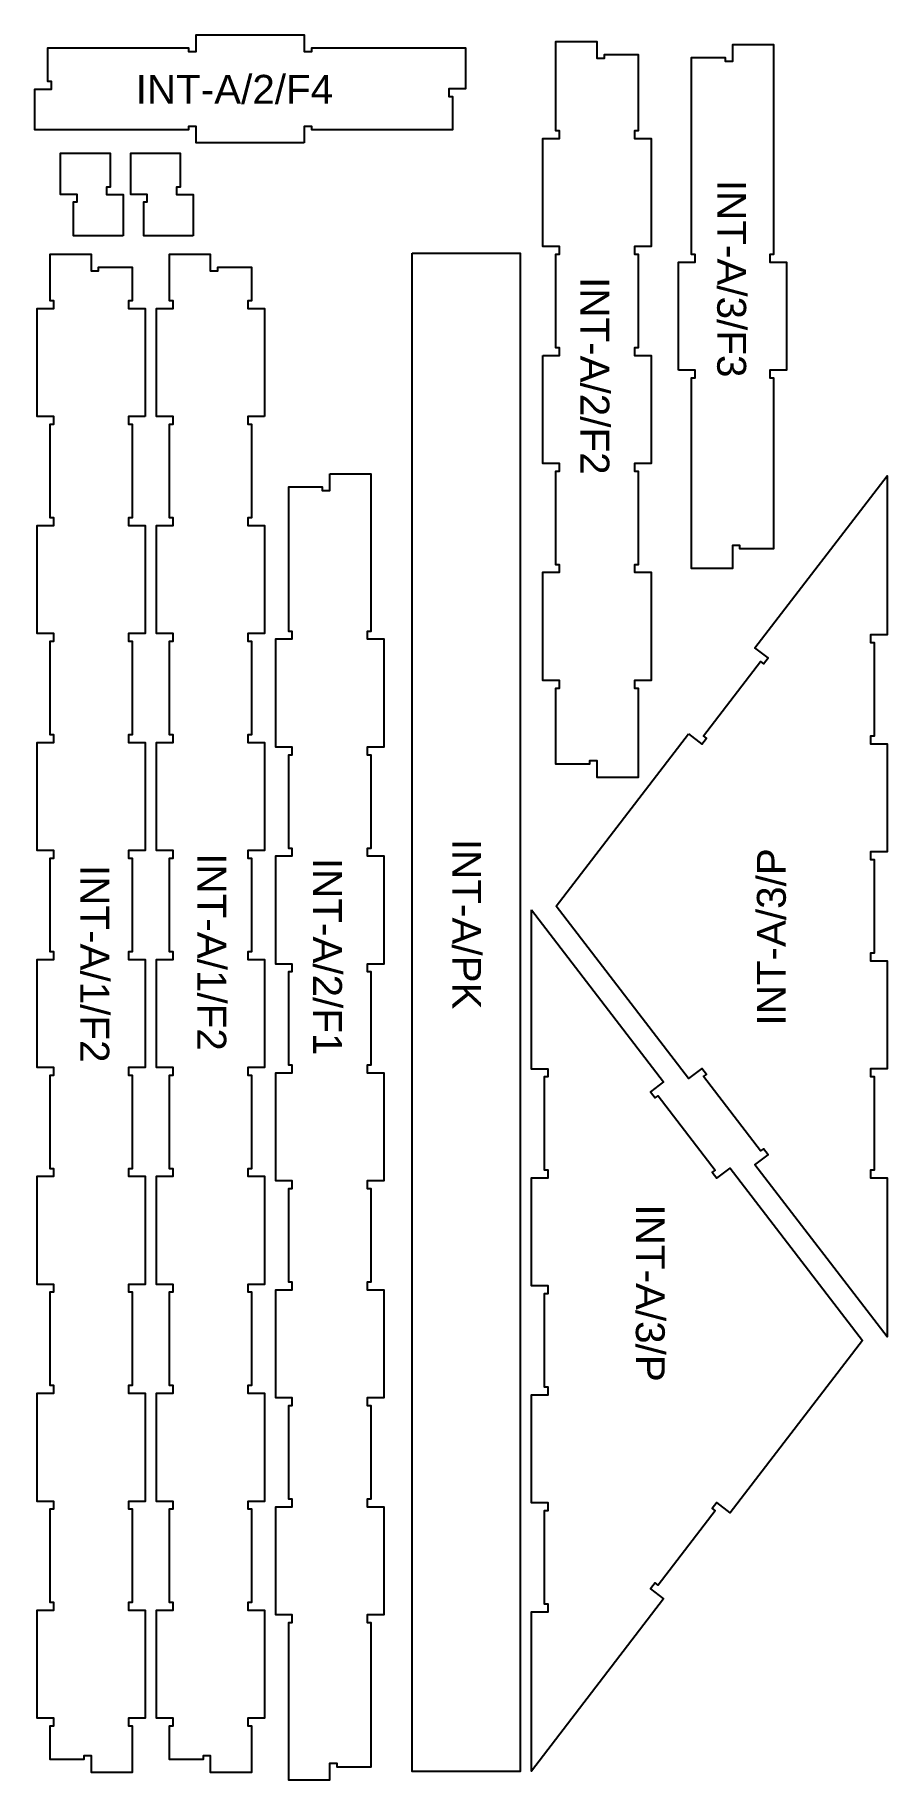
# Model space of a CAD drawing. Header units: millimetres. Extents: x 110 to 1290, y 93 to 2507.
import ezdxf

# ---------------------------------------------------------------- set-up
doc = ezdxf.new("R2010")
doc.units = ezdxf.units.MM
doc.layers.add('1_ANYTOOL_1MMDEEP_INSIDE', color=2, linetype='Continuous', true_color=0xffff00)
doc.layers.add('6_ANYTOOL_CUTTHROUGH_OUTSI', color=5, linetype='Continuous', true_color=0x0000ff)
doc.styles.add('textstyle11', font='standard')
doc.styles.add('textstyle12', font='standard')
doc.styles.add('textstyle13', font='standard')
doc.styles.add('textstyle14', font='standard')
doc.styles.add('textstyle15', font='standard')
doc.styles.add('textstyle16', font='standard')
doc.styles.add('textstyle17', font='standard')
doc.styles.add('textstyle18', font='standard')
doc.styles.add('textstyle19', font='standard')

msp = doc.modelspace()

# ---------------------------------------------------------------- linework, layer by layer
at = {"layer": '6_ANYTOOL_CUTTHROUGH_OUTSI'}
for points in [[(483, 2357.2), (333.5, 2357.2), (333.5, 2380.2), (323, 2380.2), (323, 2375.2), (110.4, 2375.2), (110.4, 2431.7), (133.4, 2431.7), (133.4, 2442.2), (128.4, 2442.2), (128.4, 2488.7), (323, 2488.7), (323, 2483.7), (333.5, 2483.7), (333.5, 2506.7), (483, 2506.7), (483, 2483.7), (493.5, 2483.7), (493.5, 2488.7), (706.1, 2488.7), (706.1, 2432.2), (683.1, 2432.2), (683.1, 2421.7), (688.1, 2421.7), (688.1, 2375.2), (493.5, 2375.2), (493.5, 2380.2), (483, 2380.2)], [(813.4, 2063.5), (836.4, 2063.5), (836.4, 2074), (831.4, 2074), (831.4, 2203.5), (836.4, 2203.5), (836.4, 2214), (813.4, 2214), (813.4, 2363.5), (836.4, 2363.5), (836.4, 2374), (831.4, 2374), (831.4, 2497.5), (887.9, 2497.5), (887.9, 2474.5), (898.4, 2474.5), (898.4, 2479.5), (944.9, 2479.5), (944.9, 2374), (939.9, 2374), (939.9, 2363.5), (962.9, 2363.5), (962.9, 2214), (939.9, 2214), (939.9, 2203.5), (944.9, 2203.5), (944.9, 2074), (939.9, 2074), (939.9, 2063.5), (962.9, 2063.5), (962.9, 1914), (939.9, 1914), (939.9, 1903.5), (944.9, 1903.5), (944.9, 1774), (939.9, 1774), (939.9, 1763.5), (962.9, 1763.5), (962.9, 1614), (939.9, 1614), (939.9, 1603.5), (944.9, 1603.5), (944.9, 1480), (888.4, 1480), (888.4, 1503), (877.9, 1503), (877.9, 1498), (831.4, 1498), (831.4, 1603.5), (836.4, 1603.5), (836.4, 1614), (813.4, 1614), (813.4, 1763.5), (836.4, 1763.5), (836.4, 1774), (831.4, 1774), (831.4, 1903.5), (836.4, 1903.5), (836.4, 1914), (813.4, 1914)], [(1001, 2042.9), (1001, 2192.4), (1024, 2192.4), (1024, 2202.9), (1019, 2202.9), (1019, 2475.5), (1065.5, 2475.5), (1065.5, 2470.5), (1076, 2470.5), (1076, 2493.5), (1132.5, 2493.5), (1132.5, 2202.9), (1127.5, 2202.9), (1127.5, 2192.4), (1150.5, 2192.4), (1150.5, 2042.9), (1127.5, 2042.9), (1127.5, 2032.4), (1132.5, 2032.4), (1132.5, 1795.8), (1086, 1795.8), (1086, 1800.8), (1075.5, 1800.8), (1075.5, 1768.8), (1019, 1768.8), (1019, 2032.4), (1024, 2032.4), (1024, 2042.9)], [(232.6, 2229), (164, 2229), (164, 2276), (169, 2276), (169, 2286), (146, 2286), (146, 2343), (214.6, 2343), (214.6, 2296), (209.6, 2296), (209.6, 2286), (232.6, 2286)], [(329.6, 2229), (261, 2229), (261, 2276), (266, 2276), (266, 2286), (243, 2286), (243, 2343), (311.6, 2343), (311.6, 2296), (306.6, 2296), (306.6, 2286), (329.6, 2286)], [(263.1, 1978.8), (240.1, 1978.8), (240.1, 1968.3), (245.1, 1968.3), (245.1, 1838.8), (240.1, 1838.8), (240.1, 1828.3), (263.1, 1828.3), (263.1, 1678.8), (240.1, 1678.8), (240.1, 1668.3), (245.1, 1668.3), (245.1, 1538.8), (240.1, 1538.8), (240.1, 1528.3), (263.1, 1528.3), (263.1, 1378.8), (240.1, 1378.8), (240.1, 1368.3), (245.1, 1368.3), (245.1, 1238.8), (240.1, 1238.8), (240.1, 1228.3), (263.1, 1228.3), (263.1, 1078.8), (240.1, 1078.8), (240.1, 1068.3), (245.1, 1068.3), (245.1, 938.8), (240.1, 938.8), (240.1, 928.3), (263.1, 928.3), (263.1, 778.8), (240.1, 778.8), (240.1, 768.3), (245.1, 768.3), (245.1, 638.8), (240.1, 638.8), (240.1, 628.3), (263.1, 628.3), (263.1, 478.8), (240.1, 478.8), (240.1, 468.3), (245.1, 468.3), (245.1, 338.8), (240.1, 338.8), (240.1, 328.3), (263.1, 328.3), (263.1, 178.8), (240.1, 178.8), (240.1, 168.3), (245.1, 168.3), (245.1, 103.8), (188.6, 103.8), (188.6, 126.8), (178.1, 126.8), (178.1, 121.8), (131.6, 121.8), (131.6, 168.3), (136.6, 168.3), (136.6, 178.8), (113.6, 178.8), (113.6, 328.3), (136.6, 328.3), (136.6, 338.8), (131.6, 338.8), (131.6, 468.3), (136.6, 468.3), (136.6, 478.8), (113.6, 478.8), (113.6, 628.3), (136.6, 628.3), (136.6, 638.8), (131.6, 638.8), (131.6, 768.3), (136.6, 768.3), (136.6, 778.8), (113.6, 778.8), (113.6, 928.3), (136.6, 928.3), (136.6, 938.8), (131.6, 938.8), (131.6, 1068.3), (136.6, 1068.3), (136.6, 1078.8), (113.6, 1078.8), (113.6, 1228.3), (136.6, 1228.3), (136.6, 1238.8), (131.6, 1238.8), (131.6, 1368.3), (136.6, 1368.3), (136.6, 1378.8), (113.6, 1378.8), (113.6, 1528.3), (136.6, 1528.3), (136.6, 1538.8), (131.6, 1538.8), (131.6, 1668.3), (136.6, 1668.3), (136.6, 1678.8), (113.6, 1678.8), (113.6, 1828.3), (136.6, 1828.3), (136.6, 1838.8), (131.6, 1838.8), (131.6, 1968.3), (136.6, 1968.3), (136.6, 1978.8), (113.6, 1978.8), (113.6, 2128.3), (136.6, 2128.3), (136.6, 2138.8), (131.6, 2138.8), (131.6, 2203.3), (188.1, 2203.3), (188.1, 2180.3), (198.6, 2180.3), (198.6, 2185.3), (245.1, 2185.3), (245.1, 2138.8), (240.1, 2138.8), (240.1, 2128.3), (263.1, 2128.3)], [(428.1, 1978.8), (405.1, 1978.8), (405.1, 1968.3), (410.1, 1968.3), (410.1, 1838.8), (405.1, 1838.8), (405.1, 1828.3), (428.1, 1828.3), (428.1, 1678.8), (405.1, 1678.8), (405.1, 1668.3), (410.1, 1668.3), (410.1, 1538.8), (405.1, 1538.8), (405.1, 1528.3), (428.1, 1528.3), (428.1, 1378.8), (405.1, 1378.8), (405.1, 1368.3), (410.1, 1368.3), (410.1, 1238.8), (405.1, 1238.8), (405.1, 1228.3), (428.1, 1228.3), (428.1, 1078.8), (405.1, 1078.8), (405.1, 1068.3), (410.1, 1068.3), (410.1, 938.8), (405.1, 938.8), (405.1, 928.3), (428.1, 928.3), (428.1, 778.8), (405.1, 778.8), (405.1, 768.3), (410.1, 768.3), (410.1, 638.8), (405.1, 638.8), (405.1, 628.3), (428.1, 628.3), (428.1, 478.8), (405.1, 478.8), (405.1, 468.3), (410.1, 468.3), (410.1, 338.8), (405.1, 338.8), (405.1, 328.3), (428.1, 328.3), (428.1, 178.8), (405.1, 178.8), (405.1, 168.3), (410.1, 168.3), (410.1, 103.8), (353.6, 103.8), (353.6, 126.8), (343.1, 126.8), (343.1, 121.8), (296.6, 121.8), (296.6, 168.3), (301.6, 168.3), (301.6, 178.8), (278.6, 178.8), (278.6, 328.3), (301.6, 328.3), (301.6, 338.8), (296.6, 338.8), (296.6, 468.3), (301.6, 468.3), (301.6, 478.8), (278.6, 478.8), (278.6, 628.3), (301.6, 628.3), (301.6, 638.8), (296.6, 638.8), (296.6, 768.3), (301.6, 768.3), (301.6, 778.8), (278.6, 778.8), (278.6, 928.3), (301.6, 928.3), (301.6, 938.8), (296.6, 938.8), (296.6, 1068.3), (301.6, 1068.3), (301.6, 1078.8), (278.6, 1078.8), (278.6, 1228.3), (301.6, 1228.3), (301.6, 1238.8), (296.6, 1238.8), (296.6, 1368.3), (301.6, 1368.3), (301.6, 1378.8), (278.6, 1378.8), (278.6, 1528.3), (301.6, 1528.3), (301.6, 1538.8), (296.6, 1538.8), (296.6, 1668.3), (301.6, 1668.3), (301.6, 1678.8), (278.6, 1678.8), (278.6, 1828.3), (301.6, 1828.3), (301.6, 1838.8), (296.6, 1838.8), (296.6, 1968.3), (301.6, 1968.3), (301.6, 1978.8), (278.6, 1978.8), (278.6, 2128.3), (301.6, 2128.3), (301.6, 2138.8), (296.6, 2138.8), (296.6, 2203.3), (353.1, 2203.3), (353.1, 2180.3), (363.6, 2180.3), (363.6, 2185.3), (410.1, 2185.3), (410.1, 2138.8), (405.1, 2138.8), (405.1, 2128.3), (428.1, 2128.3)], [(632.4, 2204.9), (782, 2204.9), (782, 105.4), (632.4, 105.4)], [(518.6, 1899.8), (575.1, 1899.8), (575.1, 1681.8), (570.1, 1681.8), (570.1, 1671.3), (593.1, 1671.3), (593.1, 1521.8), (570.1, 1521.8), (570.1, 1511.3), (575.1, 1511.3), (575.1, 1381.8), (570.1, 1381.8), (570.1, 1371.3), (593.1, 1371.3), (593.1, 1221.8), (570.1, 1221.8), (570.1, 1211.3), (575.1, 1211.3), (575.1, 1081.8), (570.1, 1081.8), (570.1, 1071.3), (593.1, 1071.3), (593.1, 921.8), (570.1, 921.8), (570.1, 911.3), (575.1, 911.3), (575.1, 781.8), (570.1, 781.8), (570.1, 771.3), (593.1, 771.3), (593.1, 621.8), (570.1, 621.8), (570.1, 611.3), (575.1, 611.3), (575.1, 481.8), (570.1, 481.8), (570.1, 471.3), (593.1, 471.3), (593.1, 321.8), (570.1, 321.8), (570.1, 311.3), (575.1, 311.3), (575.1, 111.3), (528.6, 111.3), (528.6, 116.3), (518.1, 116.3), (518.1, 93.3), (461.6, 93.3), (461.6, 311.3), (466.6, 311.3), (466.6, 321.8), (443.6, 321.8), (443.6, 471.3), (466.6, 471.3), (466.6, 481.8), (461.6, 481.8), (461.6, 611.3), (466.6, 611.3), (466.6, 621.8), (443.6, 621.8), (443.6, 771.3), (466.6, 771.3), (466.6, 781.8), (461.6, 781.8), (461.6, 911.3), (466.6, 911.3), (466.6, 921.8), (443.6, 921.8), (443.6, 1071.3), (466.6, 1071.3), (466.6, 1081.8), (461.6, 1081.8), (461.6, 1211.3), (466.6, 1211.3), (466.6, 1221.8), (443.6, 1221.8), (443.6, 1371.3), (466.6, 1371.3), (466.6, 1381.8), (461.6, 1381.8), (461.6, 1511.3), (466.6, 1511.3), (466.6, 1521.8), (443.6, 1521.8), (443.6, 1671.3), (466.6, 1671.3), (466.6, 1681.8), (461.6, 1681.8), (461.6, 1881.8), (508.1, 1881.8), (508.1, 1876.8), (518.6, 1876.8)], [(1014.8, 1540), (1033.1, 1526), (1039.5, 1534.3), (1035.5, 1537.3), (1114.5, 1640), (1118.4, 1636.9), (1124.8, 1645.2), (1106.6, 1659.3), (1289.6, 1897.1), (1289.6, 1676.9), (1266.6, 1676.9), (1266.6, 1666.4), (1271.6, 1666.4), (1271.6, 1536.9), (1266.6, 1536.9), (1266.6, 1526.4), (1289.6, 1526.4), (1289.6, 1376.9), (1266.6, 1376.9), (1266.6, 1366.4), (1271.6, 1366.4), (1271.6, 1236.9), (1266.6, 1236.9), (1266.6, 1226.4), (1289.6, 1226.4), (1289.6, 1076.9), (1266.6, 1076.9), (1266.6, 1066.4), (1271.6, 1066.4), (1271.6, 936.9), (1266.6, 936.9), (1266.6, 926.4), (1289.6, 926.4), (1289.6, 706.3), (1106.6, 944.1), (1124.8, 958.1), (1118.4, 966.5), (1114.5, 963.4), (1035.5, 1066.1), (1039.5, 1069.1), (1033.1, 1077.4), (1014.8, 1063.4), (831.5, 1301.7)], [(797.5, 1296.8), (980.4, 1058.9), (962.2, 1044.9), (968.6, 1036.6), (972.6, 1039.6), (1051.5, 937), (1047.6, 933.9), (1054, 925.6), (1072.2, 939.6), (1255.5, 701.3), (1072.2, 463.1), (1054, 477.1), (1047.6, 468.8), (1051.5, 465.7), (972.6, 363.1), (968.6, 366.1), (962.2, 357.8), (980.4, 343.8), (797.5, 105.9), (797.5, 326.1), (820.5, 326.1), (820.5, 336.6), (815.5, 336.6), (815.5, 466.1), (820.5, 466.1), (820.5, 476.6), (797.5, 476.6), (797.5, 626.1), (820.5, 626.1), (820.5, 636.6), (815.5, 636.6), (815.5, 766.1), (820.5, 766.1), (820.5, 776.6), (797.5, 776.6), (797.5, 926.1), (820.5, 926.1), (820.5, 936.6), (815.5, 936.6), (815.5, 1066.1), (820.5, 1066.1), (820.5, 1076.6), (797.5, 1076.6)]]:
    msp.add_lwpolyline(points, close=True, dxfattribs=at)

# ---------------------------------------------------------------- texts
at = {"layer": '1_ANYTOOL_1MMDEEP_INSIDE', "insert": (249.9, 2451.4), "char_height": 40, "width": 303.614, "attachment_point": 1, "style": 'textstyle11'}
msp.add_mtext('\\fArial;INT-A/2/F4', dxfattribs=at)
at = {"layer": '1_ANYTOOL_1MMDEEP_INSIDE', "char_height": 40, "attachment_point": 1}
for s, insert, width, rotation, style in [('\\fArial;INT-A/3/F3', (1094.5, 2306.2), 303.614, 270, 'textstyle19'), ('\\fArial;INT-A/2/F2', (905.2, 2171.8), 302.892, 270, 'textstyle18'), ('\\fArial;INT-A/PK', (727.8, 1394.9), 268.916, 270, 'textstyle17'), ('\\fArial;INT-A/3/P', (1109.4, 1136.7), 275.663, 90, 'textstyle12'), ('\\fArial;INT-A/1/F2', (213.3, 1358.8), 302.892, 270, 'textstyle14'), ('\\fArial;INT-A/1/F2', (375.2, 1375), 302.892, 270, 'textstyle15'), ('\\fArial;INT-A/2/F1', (535.3, 1368.6), 295.904, 270, 'textstyle16'), ('\\fArial;INT-A/3/P', (981.9, 889.4), 275.663, 270, 'textstyle13')]:
    msp.add_mtext(s, dxfattribs=dict(at, insert=insert, width=width, rotation=rotation, style=style))

doc.saveas('drawing.dxf')
